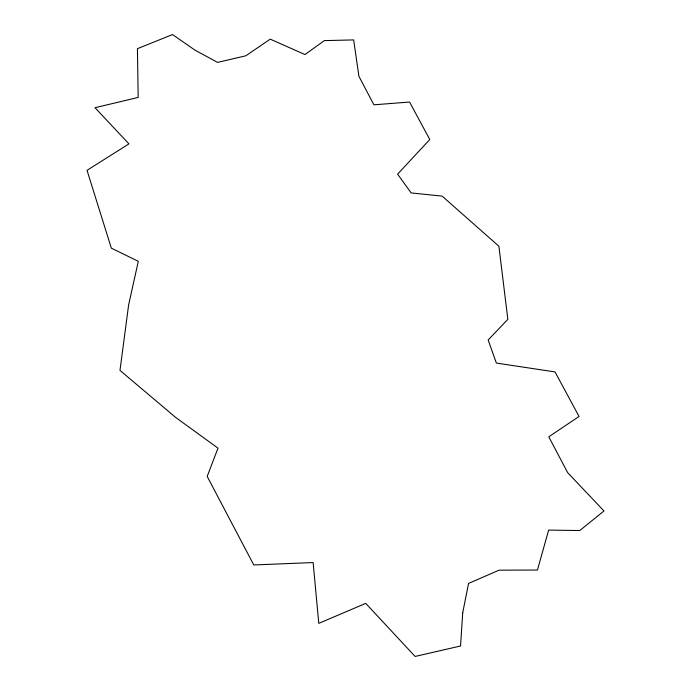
<?xml version="1.0" encoding="UTF-8"?>
<svg xmlns="http://www.w3.org/2000/svg" width="691" height="691" viewBox="0 0 691 691"><rect width="100%" height="100%" fill="white"/><g stroke="black" fill="none" stroke-linecap="round" stroke-linejoin="round"><path stroke-width="1.04" d="M462.72 612.701L460.543 645.999L415.118 656.45L365.738 603.373L318.776 623.368L313.135 562.56L253.778 564.962L207.188 476.41L218.002 448.148L175.626 417.399L119.975 370.393L128.63 304.912L138.295 261.319L111.337 248.147L87.023 170.34L128.941 143.875L94.995 107.718L138.174 97.431L137.423 48.681L172.543 34.55L194.871 50.08L217.579 62.397L245.823 55.807L270.241 39.154L304.964 54.554L324.347 40.614L353.654 39.914L358.914 76.321L373.926 104.816L409.573 102.043L429.776 139.522L397.627 174.123L411.136 192.927L442.136 196.114L498.902 246.238L507.842 319.346L488.157 339.981L496.363 363.069L555.037 371.931L579.041 416.457L548.792 436.816L567.648 472.627L603.977 510.977L579.775 530.533L548.637 530.101L537.451 570.032L499.049 570.179L468.567 583.411L462.72 612.701"/></g></svg>
